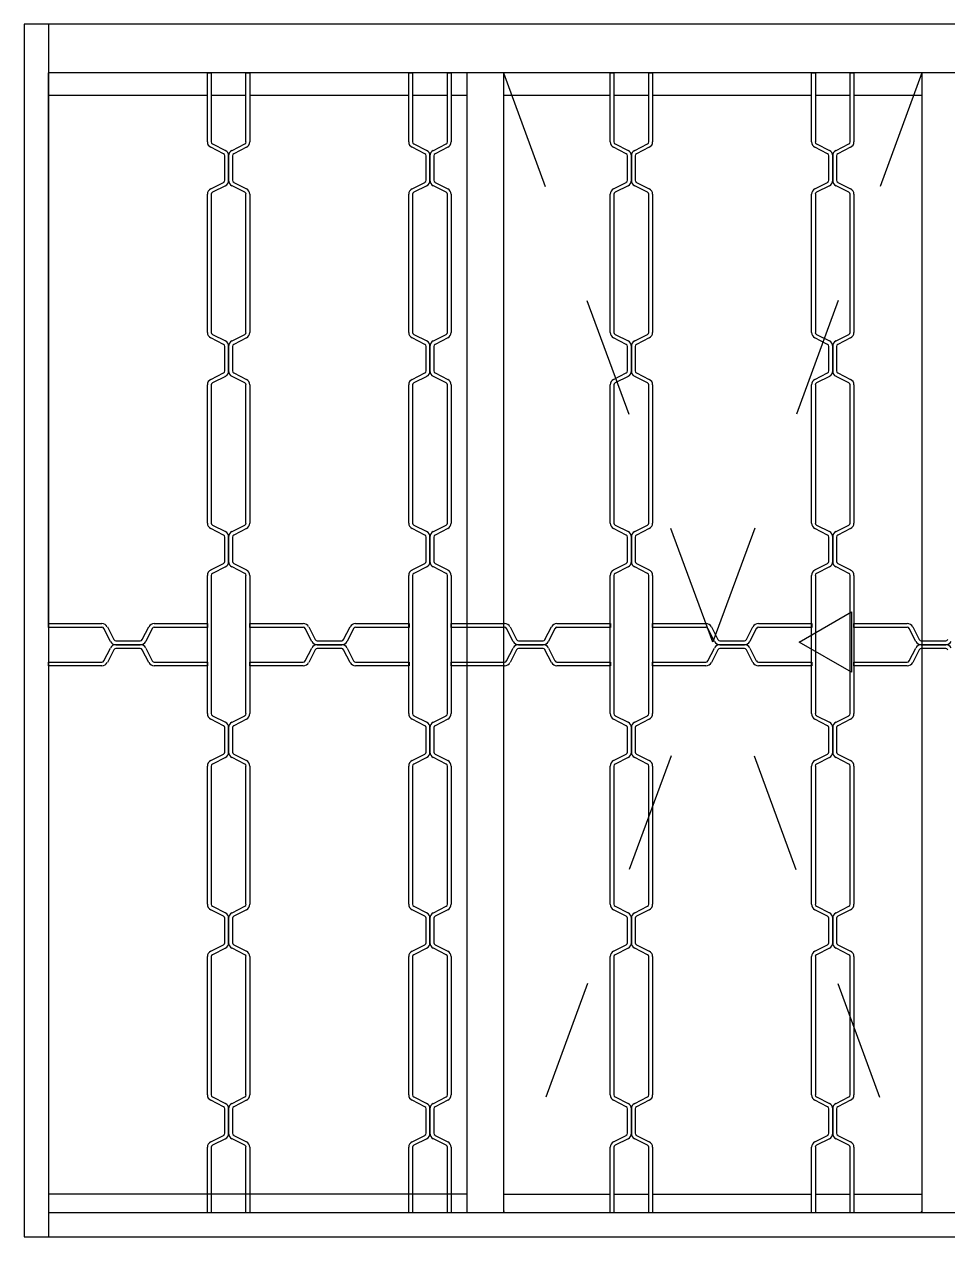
# Model space of a CAD drawing. Header units: millimetres. Extents: x 225.66 to 227.16, y 1281.95 to 1282.95.
# Drawn here: x 225.655 to 226.417, y 1281.949 to 1282.949 of the extents above; entities that cross this region are included whole.
import ezdxf

# ---------------------------------------------------------------- set-up
doc = ezdxf.new("R2010")
doc.units = ezdxf.units.MM
doc.header["$LTSCALE"] = 0.5
doc.linetypes.add('HIDDEN2', pattern=[0.1875, 0.125, -0.0625])
doc.layers.add('Gravia_Janelas', color=1, linetype='Continuous')
doc.layers.add('Gravia_Janelas_hidden2', color=1, linetype='HIDDEN2')

msp = doc.modelspace()

# ---------------------------------------------------------------- linework, layer by layer
at = {"layer": 'Gravia_Janelas', "color": 2}
for p, q in [((225.6552, 1282.9493), (225.6552, 1281.9493)), ((227.1552, 1282.9493), (225.6552, 1282.9493)), ((225.6552, 1281.9493), (227.1552, 1281.9493))]:
    msp.add_line(p, q, dxfattribs=at)
at = {"layer": 'Gravia_Janelas'}
for p, q in [((225.6752, 1282.9493), (225.6752, 1281.9493)), ((227.1352, 1282.9093), (225.6752, 1282.9093)), ((227.1352, 1282.9093), (225.6752, 1282.9093)), ((225.6752, 1282.7523), (225.6752, 1282.9093)), ((225.6752, 1282.4551), (225.6752, 1282.9093)), ((225.8062, 1282.9093), (225.8094, 1282.9093)), ((225.8062, 1282.8523), (225.8062, 1282.9093)), ((225.8094, 1282.9093), (225.8094, 1282.8523)), ((225.8232, 1282.9093), (225.8192, 1282.9093)), ((225.838, 1282.8523), (225.838, 1282.9093)), ((225.838, 1282.9093), (225.8412, 1282.9093)), ((225.8412, 1282.9093), (225.8412, 1282.8523)), ((225.9692, 1282.9093), (225.9652, 1282.9093)), ((225.9722, 1282.9093), (225.9754, 1282.9093)), ((225.9722, 1282.8523), (225.9722, 1282.9093)), ((225.9754, 1282.9093), (225.9754, 1282.8523)), ((226.004, 1282.8523), (226.004, 1282.9093)), ((226.004, 1282.9093), (226.0072, 1282.9093)), ((226.0072, 1282.9093), (226.0072, 1282.8523)), ((226.0202, 1282.9093), (226.0202, 1281.9693)), ((226.0502, 1282.9093), (226.0502, 1281.9693)), ((226.1382, 1282.9093), (226.1414, 1282.9093)), ((226.1382, 1282.8523), (226.1382, 1282.9093)), ((226.1414, 1282.9093), (226.1414, 1282.8523)), ((226.17, 1282.8523), (226.17, 1282.9093)), ((226.17, 1282.9093), (226.1732, 1282.9093)), ((226.1732, 1282.9093), (226.1732, 1282.8523)), ((226.2612, 1282.9093), (226.2572, 1282.9093)), ((226.3042, 1282.9093), (226.3074, 1282.9093)), ((226.3042, 1282.8523), (226.3042, 1282.9093)), ((226.3074, 1282.9093), (226.3074, 1282.8523)), ((226.336, 1282.8523), (226.336, 1282.9093)), ((226.336, 1282.9093), (226.3392, 1282.9093)), ((226.3392, 1282.9093), (226.3392, 1282.8523)), ((226.3952, 1282.9093), (226.3952, 1281.9693)), ((226.4072, 1282.9093), (226.4032, 1282.9093)), ((225.8062, 1282.8904), (225.6752, 1282.8904)), ((225.838, 1282.8904), (225.8094, 1282.8904)), ((225.9722, 1282.8904), (225.8412, 1282.8904)), ((226.004, 1282.8904), (225.9754, 1282.8904)), ((226.0202, 1282.8904), (226.0072, 1282.8904)), ((226.1382, 1282.8904), (226.0502, 1282.8904)), ((226.17, 1282.8904), (226.1414, 1282.8904)), ((226.3042, 1282.8904), (226.1732, 1282.8904)), ((226.336, 1282.8904), (226.3074, 1282.8904)), ((226.3952, 1282.8904), (226.3392, 1282.8904)), ((225.8104, 1282.8506), (225.821, 1282.8453)), ((225.8265, 1282.8453), (225.837, 1282.8506)), ((225.9764, 1282.8506), (225.987, 1282.8453)), ((225.9925, 1282.8453), (226.003, 1282.8506)), ((226.1424, 1282.8506), (226.153, 1282.8453)), ((226.1585, 1282.8453), (226.169, 1282.8506)), ((226.3084, 1282.8506), (226.319, 1282.8453)), ((226.3245, 1282.8453), (226.335, 1282.8506)), ((225.8195, 1282.8424), (225.809, 1282.8478)), ((225.8205, 1282.8206), (225.8205, 1282.8408)), ((225.8237, 1282.8206), (225.8237, 1282.8408)), ((225.8237, 1282.8408), (225.8237, 1282.8206)), ((225.8269, 1282.8408), (225.8269, 1282.8206)), ((225.8385, 1282.8478), (225.8279, 1282.8424)), ((225.9855, 1282.8424), (225.975, 1282.8478)), ((225.9865, 1282.8206), (225.9865, 1282.8408)), ((225.9897, 1282.8206), (225.9897, 1282.8408)), ((225.9897, 1282.8408), (225.9897, 1282.8206)), ((225.9929, 1282.8408), (225.9929, 1282.8206)), ((226.0045, 1282.8478), (225.9939, 1282.8424)), ((226.1515, 1282.8424), (226.141, 1282.8478)), ((226.1525, 1282.8206), (226.1525, 1282.8408)), ((226.1557, 1282.8206), (226.1557, 1282.8408)), ((226.1557, 1282.8408), (226.1557, 1282.8206)), ((226.1589, 1282.8408), (226.1589, 1282.8206)), ((226.1705, 1282.8478), (226.1599, 1282.8424)), ((226.3175, 1282.8424), (226.307, 1282.8478)), ((226.3185, 1282.8206), (226.3185, 1282.8408)), ((226.3217, 1282.8206), (226.3217, 1282.8408)), ((226.3217, 1282.8408), (226.3217, 1282.8206)), ((226.3249, 1282.8408), (226.3249, 1282.8206)), ((226.3365, 1282.8478), (226.3259, 1282.8424)), ((225.809, 1282.8136), (225.8195, 1282.8189)), ((225.821, 1282.8161), (225.8104, 1282.8107)), ((225.837, 1282.8107), (225.8265, 1282.8161)), ((225.8279, 1282.8189), (225.8385, 1282.8136)), ((225.975, 1282.8136), (225.9855, 1282.8189)), ((225.987, 1282.8161), (225.9764, 1282.8107)), ((226.003, 1282.8107), (225.9925, 1282.8161)), ((225.9939, 1282.8189), (226.0045, 1282.8136)), ((226.141, 1282.8136), (226.1515, 1282.8189)), ((226.153, 1282.8161), (226.1424, 1282.8107)), ((226.169, 1282.8107), (226.1585, 1282.8161)), ((226.1599, 1282.8189), (226.1705, 1282.8136)), ((226.307, 1282.8136), (226.3175, 1282.8189)), ((226.319, 1282.8161), (226.3084, 1282.8107)), ((226.335, 1282.8107), (226.3245, 1282.8161)), ((226.3259, 1282.8189), (226.3365, 1282.8136)), ((225.8062, 1282.6951), (225.8062, 1282.8091)), ((225.8094, 1282.8091), (225.8094, 1282.6951)), ((225.838, 1282.6951), (225.838, 1282.8091)), ((225.8412, 1282.8091), (225.8412, 1282.6951)), ((225.9722, 1282.6951), (225.9722, 1282.8091)), ((225.9754, 1282.8091), (225.9754, 1282.6951)), ((226.004, 1282.6951), (226.004, 1282.8091)), ((226.0072, 1282.8091), (226.0072, 1282.6951)), ((226.1382, 1282.6951), (226.1382, 1282.8091)), ((226.1414, 1282.8091), (226.1414, 1282.6951)), ((226.17, 1282.6951), (226.17, 1282.8091)), ((226.1732, 1282.8091), (226.1732, 1282.6951)), ((226.3042, 1282.6951), (226.3042, 1282.8091)), ((226.3074, 1282.8091), (226.3074, 1282.6951)), ((226.336, 1282.6951), (226.336, 1282.8091)), ((226.3392, 1282.8091), (226.3392, 1282.6951)), ((225.6752, 1282.7523), (225.6752, 1282.7483)), ((225.8195, 1282.6852), (225.809, 1282.6906)), ((225.8104, 1282.6934), (225.821, 1282.6881)), ((225.8265, 1282.6881), (225.837, 1282.6934)), ((225.8385, 1282.6906), (225.8279, 1282.6852)), ((225.9855, 1282.6852), (225.975, 1282.6906)), ((225.9764, 1282.6934), (225.987, 1282.6881)), ((225.9925, 1282.6881), (226.003, 1282.6934)), ((226.0045, 1282.6906), (225.9939, 1282.6852)), ((226.1515, 1282.6852), (226.141, 1282.6906)), ((226.1424, 1282.6934), (226.153, 1282.6881)), ((226.1585, 1282.6881), (226.169, 1282.6934)), ((226.1705, 1282.6906), (226.1599, 1282.6852)), ((226.3175, 1282.6852), (226.307, 1282.6906)), ((226.3084, 1282.6934), (226.319, 1282.6881)), ((226.3245, 1282.6881), (226.335, 1282.6934)), ((226.3365, 1282.6906), (226.3259, 1282.6852)), ((225.8205, 1282.6634), (225.8205, 1282.6836)), ((225.8237, 1282.6634), (225.8237, 1282.6836)), ((225.8237, 1282.6836), (225.8237, 1282.6634)), ((225.8269, 1282.6836), (225.8269, 1282.6634)), ((225.9865, 1282.6634), (225.9865, 1282.6836)), ((225.9897, 1282.6634), (225.9897, 1282.6836)), ((225.9897, 1282.6836), (225.9897, 1282.6634)), ((225.9929, 1282.6836), (225.9929, 1282.6634)), ((226.1525, 1282.6634), (226.1525, 1282.6836)), ((226.1557, 1282.6634), (226.1557, 1282.6836)), ((226.1557, 1282.6836), (226.1557, 1282.6634)), ((226.1589, 1282.6836), (226.1589, 1282.6634)), ((226.3185, 1282.6634), (226.3185, 1282.6836)), ((226.3217, 1282.6634), (226.3217, 1282.6836)), ((226.3217, 1282.6836), (226.3217, 1282.6634)), ((226.3249, 1282.6836), (226.3249, 1282.6634)), ((225.809, 1282.6564), (225.8195, 1282.6617)), ((225.8279, 1282.6617), (225.8385, 1282.6564)), ((225.975, 1282.6564), (225.9855, 1282.6617)), ((225.9939, 1282.6617), (226.0045, 1282.6564)), ((226.141, 1282.6564), (226.1515, 1282.6617)), ((226.1599, 1282.6617), (226.1705, 1282.6564)), ((226.307, 1282.6564), (226.3175, 1282.6617)), ((226.3259, 1282.6617), (226.3365, 1282.6564)), ((225.8062, 1282.5379), (225.8062, 1282.6519)), ((225.8094, 1282.6519), (225.8094, 1282.5379)), ((225.821, 1282.6589), (225.8104, 1282.6535)), ((225.837, 1282.6535), (225.8265, 1282.6589)), ((225.838, 1282.5379), (225.838, 1282.6519)), ((225.8412, 1282.6519), (225.8412, 1282.5379)), ((225.9722, 1282.5379), (225.9722, 1282.6519)), ((225.9754, 1282.6519), (225.9754, 1282.5379)), ((225.987, 1282.6589), (225.9764, 1282.6535)), ((226.003, 1282.6535), (225.9925, 1282.6589)), ((226.004, 1282.5379), (226.004, 1282.6519)), ((226.0072, 1282.6519), (226.0072, 1282.5379)), ((226.1382, 1282.5379), (226.1382, 1282.6519)), ((226.1414, 1282.6519), (226.1414, 1282.5379)), ((226.153, 1282.6589), (226.1424, 1282.6535)), ((226.169, 1282.6535), (226.1585, 1282.6589)), ((226.17, 1282.5379), (226.17, 1282.6519)), ((226.1732, 1282.6519), (226.1732, 1282.5379)), ((226.3042, 1282.5379), (226.3042, 1282.6519)), ((226.3074, 1282.6519), (226.3074, 1282.5379)), ((226.319, 1282.6589), (226.3084, 1282.6535)), ((226.335, 1282.6535), (226.3245, 1282.6589)), ((226.336, 1282.5379), (226.336, 1282.6519)), ((226.3392, 1282.6519), (226.3392, 1282.5379)), ((225.6752, 1282.5953), (225.6752, 1282.5913)), ((225.8195, 1282.528), (225.809, 1282.5334)), ((225.8104, 1282.5362), (225.821, 1282.5309)), ((225.8265, 1282.5309), (225.837, 1282.5362)), ((225.8385, 1282.5334), (225.8279, 1282.528)), ((225.9855, 1282.528), (225.975, 1282.5334)), ((225.9764, 1282.5362), (225.987, 1282.5309)), ((225.9925, 1282.5309), (226.003, 1282.5362)), ((226.0045, 1282.5334), (225.9939, 1282.528)), ((226.1515, 1282.528), (226.141, 1282.5334)), ((226.1424, 1282.5362), (226.153, 1282.5309)), ((226.1585, 1282.5309), (226.169, 1282.5362)), ((226.1705, 1282.5334), (226.1599, 1282.528)), ((226.3175, 1282.528), (226.307, 1282.5334)), ((226.3084, 1282.5362), (226.319, 1282.5309)), ((226.3245, 1282.5309), (226.335, 1282.5362)), ((226.3365, 1282.5334), (226.3259, 1282.528)), ((225.8205, 1282.5062), (225.8205, 1282.5264)), ((225.8237, 1282.5062), (225.8237, 1282.5264)), ((225.8237, 1282.5264), (225.8237, 1282.5062)), ((225.8269, 1282.5264), (225.8269, 1282.5062)), ((225.9865, 1282.5062), (225.9865, 1282.5264)), ((225.9897, 1282.5062), (225.9897, 1282.5264)), ((225.9897, 1282.5264), (225.9897, 1282.5062)), ((225.9929, 1282.5264), (225.9929, 1282.5062)), ((226.1525, 1282.5062), (226.1525, 1282.5264)), ((226.1557, 1282.5062), (226.1557, 1282.5264)), ((226.1557, 1282.5264), (226.1557, 1282.5062)), ((226.1589, 1282.5264), (226.1589, 1282.5062)), ((226.3185, 1282.5062), (226.3185, 1282.5264)), ((226.3217, 1282.5062), (226.3217, 1282.5264)), ((226.3217, 1282.5264), (226.3217, 1282.5062)), ((226.3249, 1282.5264), (226.3249, 1282.5062)), ((225.809, 1282.4992), (225.8195, 1282.5045)), ((225.821, 1282.5017), (225.8104, 1282.4963)), ((225.837, 1282.4963), (225.8265, 1282.5017)), ((225.8279, 1282.5045), (225.8385, 1282.4992)), ((225.975, 1282.4992), (225.9855, 1282.5045)), ((225.987, 1282.5017), (225.9764, 1282.4963)), ((226.003, 1282.4963), (225.9925, 1282.5017)), ((225.9939, 1282.5045), (226.0045, 1282.4992)), ((226.141, 1282.4992), (226.1515, 1282.5045)), ((226.153, 1282.5017), (226.1424, 1282.4963)), ((226.169, 1282.4963), (226.1585, 1282.5017)), ((226.1599, 1282.5045), (226.1705, 1282.4992)), ((226.307, 1282.4992), (226.3175, 1282.5045)), ((226.319, 1282.5017), (226.3084, 1282.4963)), ((226.335, 1282.4963), (226.3245, 1282.5017)), ((226.3259, 1282.5045), (226.3365, 1282.4992)), ((225.8062, 1282.3807), (225.8062, 1282.4947)), ((225.8094, 1282.4947), (225.8094, 1282.3807)), ((225.838, 1282.3807), (225.838, 1282.4947)), ((225.8412, 1282.4947), (225.8412, 1282.3807)), ((225.9722, 1282.3807), (225.9722, 1282.4947)), ((225.9754, 1282.4947), (225.9754, 1282.3807)), ((226.004, 1282.3807), (226.004, 1282.4947)), ((226.0072, 1282.4947), (226.0072, 1282.3807)), ((226.1382, 1282.3807), (226.1382, 1282.4947)), ((226.1414, 1282.4947), (226.1414, 1282.3807)), ((226.17, 1282.3807), (226.17, 1282.4947)), ((226.1732, 1282.4947), (226.1732, 1282.3807)), ((226.3042, 1282.3807), (226.3042, 1282.4947)), ((226.3074, 1282.4947), (226.3074, 1282.3807)), ((226.336, 1282.3807), (226.336, 1282.4947)), ((226.3392, 1282.4947), (226.3392, 1282.3807)), ((225.6752, 1282.4551), (225.7192, 1282.4551)), ((225.6752, 1282.4519), (225.6752, 1282.4551)), ((225.7192, 1282.4519), (225.6752, 1282.4519)), ((225.7262, 1282.4403), (225.7208, 1282.4509)), ((225.7237, 1282.4523), (225.729, 1282.4418)), ((225.7525, 1282.4418), (225.7579, 1282.4523)), ((225.7607, 1282.4509), (225.7554, 1282.4403)), ((225.7624, 1282.4551), (225.8064, 1282.4551)), ((225.8064, 1282.4519), (225.7624, 1282.4519)), ((225.8064, 1282.4551), (225.8064, 1282.4519)), ((225.8412, 1282.4551), (225.8852, 1282.4551)), ((225.8412, 1282.4519), (225.8412, 1282.4551)), ((225.8852, 1282.4519), (225.8412, 1282.4519)), ((225.8922, 1282.4403), (225.8868, 1282.4509)), ((225.8897, 1282.4523), (225.895, 1282.4418)), ((225.9185, 1282.4418), (225.9239, 1282.4523)), ((225.9267, 1282.4509), (225.9214, 1282.4403)), ((225.9284, 1282.4551), (225.9724, 1282.4551)), ((225.9724, 1282.4519), (225.9284, 1282.4519)), ((225.9724, 1282.4551), (225.9724, 1282.4519)), ((226.0072, 1282.4551), (226.0512, 1282.4551)), ((226.0072, 1282.4519), (226.0072, 1282.4551)), ((226.0512, 1282.4519), (226.0072, 1282.4519)), ((226.0582, 1282.4403), (226.0528, 1282.4509)), ((226.0557, 1282.4523), (226.061, 1282.4418)), ((226.0845, 1282.4418), (226.0899, 1282.4523)), ((226.0927, 1282.4509), (226.0874, 1282.4403)), ((226.0944, 1282.4551), (226.1384, 1282.4551)), ((226.1384, 1282.4519), (226.0944, 1282.4519)), ((226.1384, 1282.4551), (226.1384, 1282.4519)), ((226.1732, 1282.4551), (226.2172, 1282.4551)), ((226.1732, 1282.4519), (226.1732, 1282.4551)), ((226.2172, 1282.4519), (226.1732, 1282.4519)), ((226.2242, 1282.4403), (226.2188, 1282.4509)), ((226.2217, 1282.4523), (226.227, 1282.4418)), ((226.2505, 1282.4418), (226.2559, 1282.4523)), ((226.2587, 1282.4509), (226.2534, 1282.4403)), ((226.2604, 1282.4551), (226.3044, 1282.4551)), ((226.3044, 1282.4519), (226.2604, 1282.4519)), ((226.3044, 1282.4551), (226.3044, 1282.4519)), ((226.3392, 1282.4551), (226.3832, 1282.4551)), ((226.3392, 1282.4519), (226.3392, 1282.4551)), ((226.3832, 1282.4519), (226.3392, 1282.4519)), ((226.3902, 1282.4403), (226.3848, 1282.4509)), ((226.3877, 1282.4523), (226.393, 1282.4418)), ((225.7307, 1282.4408), (225.7509, 1282.4408)), ((225.8967, 1282.4408), (225.9169, 1282.4408)), ((226.0627, 1282.4408), (226.0829, 1282.4408)), ((226.2287, 1282.4408), (226.2489, 1282.4408)), ((226.3947, 1282.4408), (226.4149, 1282.4408)), ((225.6752, 1282.4383), (225.6752, 1282.4343)), ((225.7208, 1282.4243), (225.7262, 1282.4348)), ((225.729, 1282.4334), (225.7237, 1282.4228)), ((225.7307, 1282.4376), (225.7509, 1282.4376)), ((225.7509, 1282.4376), (225.7307, 1282.4376)), ((225.7509, 1282.4344), (225.7307, 1282.4344)), ((225.7579, 1282.4228), (225.7525, 1282.4334)), ((225.7554, 1282.4348), (225.7607, 1282.4243)), ((225.8868, 1282.4243), (225.8922, 1282.4348)), ((225.895, 1282.4334), (225.8897, 1282.4228)), ((225.8967, 1282.4376), (225.9169, 1282.4376)), ((225.9169, 1282.4376), (225.8967, 1282.4376)), ((225.9169, 1282.4344), (225.8967, 1282.4344)), ((225.9239, 1282.4228), (225.9185, 1282.4334)), ((225.9214, 1282.4348), (225.9267, 1282.4243)), ((226.0528, 1282.4243), (226.0582, 1282.4348)), ((226.061, 1282.4334), (226.0557, 1282.4228)), ((226.0627, 1282.4376), (226.0829, 1282.4376)), ((226.0829, 1282.4376), (226.0627, 1282.4376)), ((226.0829, 1282.4344), (226.0627, 1282.4344)), ((226.0899, 1282.4228), (226.0845, 1282.4334)), ((226.0874, 1282.4348), (226.0927, 1282.4243)), ((226.2188, 1282.4243), (226.2242, 1282.4348)), ((226.227, 1282.4334), (226.2217, 1282.4228)), ((226.2287, 1282.4376), (226.2489, 1282.4376)), ((226.2489, 1282.4376), (226.2287, 1282.4376)), ((226.2489, 1282.4344), (226.2287, 1282.4344)), ((226.2559, 1282.4228), (226.2505, 1282.4334)), ((226.2534, 1282.4348), (226.2587, 1282.4243)), ((226.3848, 1282.4243), (226.3902, 1282.4348)), ((226.393, 1282.4334), (226.3877, 1282.4228)), ((226.3947, 1282.4376), (226.4149, 1282.4376)), ((226.4149, 1282.4376), (226.3947, 1282.4376)), ((226.4149, 1282.4344), (226.3947, 1282.4344)), ((225.6752, 1282.4201), (225.6752, 1282.4233)), ((225.6752, 1282.4233), (225.7192, 1282.4233)), ((225.7192, 1282.4201), (225.6752, 1282.4201)), ((225.7624, 1282.4233), (225.8064, 1282.4233)), ((225.8064, 1282.4201), (225.7624, 1282.4201)), ((225.8064, 1282.4233), (225.8064, 1282.4201)), ((225.8412, 1282.4201), (225.8412, 1282.4233)), ((225.8412, 1282.4233), (225.8852, 1282.4233)), ((225.8852, 1282.4201), (225.8412, 1282.4201)), ((225.9284, 1282.4233), (225.9724, 1282.4233)), ((225.9724, 1282.4201), (225.9284, 1282.4201)), ((225.9724, 1282.4233), (225.9724, 1282.4201)), ((226.0072, 1282.4201), (226.0072, 1282.4233)), ((226.0072, 1282.4233), (226.0512, 1282.4233)), ((226.0512, 1282.4201), (226.0072, 1282.4201)), ((226.0944, 1282.4233), (226.1384, 1282.4233)), ((226.1384, 1282.4201), (226.0944, 1282.4201)), ((226.1384, 1282.4233), (226.1384, 1282.4201)), ((226.1732, 1282.4201), (226.1732, 1282.4233)), ((226.1732, 1282.4233), (226.2172, 1282.4233)), ((226.2172, 1282.4201), (226.1732, 1282.4201)), ((226.2604, 1282.4233), (226.3044, 1282.4233)), ((226.3044, 1282.4201), (226.2604, 1282.4201)), ((226.3044, 1282.4233), (226.3044, 1282.4201)), ((226.3392, 1282.4201), (226.3392, 1282.4233)), ((226.3392, 1282.4233), (226.3832, 1282.4233)), ((226.3832, 1282.4201), (226.3392, 1282.4201)), ((225.8195, 1282.3708), (225.809, 1282.3762)), ((225.8104, 1282.379), (225.821, 1282.3737)), ((225.8265, 1282.3737), (225.837, 1282.379)), ((225.8385, 1282.3762), (225.8279, 1282.3708)), ((225.9855, 1282.3708), (225.975, 1282.3762)), ((225.9764, 1282.379), (225.987, 1282.3737)), ((225.9925, 1282.3737), (226.003, 1282.379)), ((226.0045, 1282.3762), (225.9939, 1282.3708)), ((226.1515, 1282.3708), (226.141, 1282.3762)), ((226.1424, 1282.379), (226.153, 1282.3737)), ((226.1585, 1282.3737), (226.169, 1282.379)), ((226.1705, 1282.3762), (226.1599, 1282.3708)), ((226.3175, 1282.3708), (226.307, 1282.3762)), ((226.3084, 1282.379), (226.319, 1282.3737)), ((226.3245, 1282.3737), (226.335, 1282.379)), ((226.3365, 1282.3762), (226.3259, 1282.3708)), ((225.8205, 1282.349), (225.8205, 1282.3692)), ((225.8237, 1282.349), (225.8237, 1282.3692)), ((225.8237, 1282.3692), (225.8237, 1282.349)), ((225.8269, 1282.3692), (225.8269, 1282.349)), ((225.9865, 1282.349), (225.9865, 1282.3692)), ((225.9897, 1282.349), (225.9897, 1282.3692)), ((225.9897, 1282.3692), (225.9897, 1282.349)), ((225.9929, 1282.3692), (225.9929, 1282.349)), ((226.1525, 1282.349), (226.1525, 1282.3692)), ((226.1557, 1282.349), (226.1557, 1282.3692)), ((226.1557, 1282.3692), (226.1557, 1282.349)), ((226.1589, 1282.3692), (226.1589, 1282.349)), ((226.3185, 1282.349), (226.3185, 1282.3692)), ((226.3217, 1282.349), (226.3217, 1282.3692)), ((226.3217, 1282.3692), (226.3217, 1282.349)), ((226.3249, 1282.3692), (226.3249, 1282.349)), ((225.809, 1282.342), (225.8195, 1282.3473)), ((225.821, 1282.3445), (225.8104, 1282.3391)), ((225.837, 1282.3391), (225.8265, 1282.3445)), ((225.8279, 1282.3473), (225.8385, 1282.342)), ((225.975, 1282.342), (225.9855, 1282.3473)), ((225.987, 1282.3445), (225.9764, 1282.3391)), ((226.003, 1282.3391), (225.9925, 1282.3445)), ((225.9939, 1282.3473), (226.0045, 1282.342)), ((226.141, 1282.342), (226.1515, 1282.3473)), ((226.153, 1282.3445), (226.1424, 1282.3391)), ((226.169, 1282.3391), (226.1585, 1282.3445)), ((226.1599, 1282.3473), (226.1705, 1282.342)), ((226.307, 1282.342), (226.3175, 1282.3473)), ((226.319, 1282.3445), (226.3084, 1282.3391)), ((226.335, 1282.3391), (226.3245, 1282.3445)), ((226.3259, 1282.3473), (226.3365, 1282.342)), ((225.8062, 1282.2235), (225.8062, 1282.3375)), ((225.8094, 1282.3375), (225.8094, 1282.2235)), ((225.838, 1282.2235), (225.838, 1282.3375)), ((225.8412, 1282.3375), (225.8412, 1282.2235)), ((225.9722, 1282.2235), (225.9722, 1282.3375)), ((225.9754, 1282.3375), (225.9754, 1282.2235)), ((226.004, 1282.2235), (226.004, 1282.3375)), ((226.0072, 1282.3375), (226.0072, 1282.2235)), ((226.1382, 1282.2235), (226.1382, 1282.3375)), ((226.1414, 1282.3375), (226.1414, 1282.2235)), ((226.17, 1282.2235), (226.17, 1282.3375)), ((226.1732, 1282.3375), (226.1732, 1282.2235)), ((226.3042, 1282.2235), (226.3042, 1282.3375)), ((226.3074, 1282.3375), (226.3074, 1282.2235)), ((226.336, 1282.2235), (226.336, 1282.3375)), ((226.3392, 1282.3375), (226.3392, 1282.2235)), ((225.6752, 1282.2813), (225.6752, 1282.2773)), ((225.8104, 1282.2218), (225.821, 1282.2165)), ((225.8265, 1282.2165), (225.837, 1282.2218)), ((225.9764, 1282.2218), (225.987, 1282.2165)), ((225.9925, 1282.2165), (226.003, 1282.2218)), ((226.1424, 1282.2218), (226.153, 1282.2165)), ((226.1585, 1282.2165), (226.169, 1282.2218)), ((226.3084, 1282.2218), (226.319, 1282.2165)), ((226.3245, 1282.2165), (226.335, 1282.2218)), ((225.8195, 1282.2136), (225.809, 1282.219)), ((225.8205, 1282.1918), (225.8205, 1282.212)), ((225.8237, 1282.1918), (225.8237, 1282.212)), ((225.8237, 1282.212), (225.8237, 1282.1918)), ((225.8269, 1282.212), (225.8269, 1282.1918)), ((225.8385, 1282.219), (225.8279, 1282.2136)), ((225.9855, 1282.2136), (225.975, 1282.219)), ((225.9865, 1282.1918), (225.9865, 1282.212)), ((225.9897, 1282.1918), (225.9897, 1282.212)), ((225.9897, 1282.212), (225.9897, 1282.1918)), ((225.9929, 1282.212), (225.9929, 1282.1918)), ((226.0045, 1282.219), (225.9939, 1282.2136)), ((226.1515, 1282.2136), (226.141, 1282.219)), ((226.1525, 1282.1918), (226.1525, 1282.212)), ((226.1557, 1282.1918), (226.1557, 1282.212)), ((226.1557, 1282.212), (226.1557, 1282.1918)), ((226.1589, 1282.212), (226.1589, 1282.1918)), ((226.1705, 1282.219), (226.1599, 1282.2136)), ((226.3175, 1282.2136), (226.307, 1282.219)), ((226.3185, 1282.1918), (226.3185, 1282.212)), ((226.3217, 1282.1918), (226.3217, 1282.212)), ((226.3217, 1282.212), (226.3217, 1282.1918)), ((226.3249, 1282.212), (226.3249, 1282.1918)), ((226.3365, 1282.219), (226.3259, 1282.2136)), ((225.809, 1282.1848), (225.8195, 1282.1901)), ((225.8279, 1282.1901), (225.8385, 1282.1848)), ((225.975, 1282.1848), (225.9855, 1282.1901)), ((225.9939, 1282.1901), (226.0045, 1282.1848)), ((226.141, 1282.1848), (226.1515, 1282.1901)), ((226.1599, 1282.1901), (226.1705, 1282.1848)), ((226.307, 1282.1848), (226.3175, 1282.1901)), ((226.3259, 1282.1901), (226.3365, 1282.1848)), ((225.8062, 1282.0663), (225.8062, 1282.1803)), ((225.8094, 1282.1803), (225.8094, 1282.0663)), ((225.821, 1282.1873), (225.8104, 1282.1819)), ((225.837, 1282.1819), (225.8265, 1282.1873)), ((225.838, 1282.0663), (225.838, 1282.1803)), ((225.8412, 1282.1803), (225.8412, 1282.0663)), ((225.9722, 1282.0663), (225.9722, 1282.1803)), ((225.9754, 1282.1803), (225.9754, 1282.0663)), ((225.987, 1282.1873), (225.9764, 1282.1819)), ((226.003, 1282.1819), (225.9925, 1282.1873)), ((226.004, 1282.0663), (226.004, 1282.1803)), ((226.0072, 1282.1803), (226.0072, 1282.0663)), ((226.1382, 1282.0663), (226.1382, 1282.1803)), ((226.1414, 1282.1803), (226.1414, 1282.0663)), ((226.153, 1282.1873), (226.1424, 1282.1819)), ((226.169, 1282.1819), (226.1585, 1282.1873)), ((226.17, 1282.0663), (226.17, 1282.1803)), ((226.1732, 1282.1803), (226.1732, 1282.0663)), ((226.3042, 1282.0663), (226.3042, 1282.1803)), ((226.3074, 1282.1803), (226.3074, 1282.0663)), ((226.319, 1282.1873), (226.3084, 1282.1819)), ((226.335, 1282.1819), (226.3245, 1282.1873)), ((226.336, 1282.0663), (226.336, 1282.1803)), ((226.3392, 1282.1803), (226.3392, 1282.0663)), ((225.6752, 1282.1243), (225.6752, 1282.1203)), ((225.8195, 1282.0564), (225.809, 1282.0618)), ((225.8104, 1282.0646), (225.821, 1282.0593)), ((225.8265, 1282.0593), (225.837, 1282.0646)), ((225.8385, 1282.0618), (225.8279, 1282.0564)), ((225.9855, 1282.0564), (225.975, 1282.0618)), ((225.9764, 1282.0646), (225.987, 1282.0593)), ((225.9925, 1282.0593), (226.003, 1282.0646)), ((226.0045, 1282.0618), (225.9939, 1282.0564)), ((226.1515, 1282.0564), (226.141, 1282.0618)), ((226.1424, 1282.0646), (226.153, 1282.0593)), ((226.1585, 1282.0593), (226.169, 1282.0646)), ((226.1705, 1282.0618), (226.1599, 1282.0564)), ((226.3175, 1282.0564), (226.307, 1282.0618)), ((226.3084, 1282.0646), (226.319, 1282.0593)), ((226.3245, 1282.0593), (226.335, 1282.0646)), ((226.3365, 1282.0618), (226.3259, 1282.0564)), ((225.8205, 1282.0346), (225.8205, 1282.0548)), ((225.8237, 1282.0346), (225.8237, 1282.0548)), ((225.8237, 1282.0548), (225.8237, 1282.0346)), ((225.8269, 1282.0548), (225.8269, 1282.0346)), ((225.9865, 1282.0346), (225.9865, 1282.0548)), ((225.9897, 1282.0346), (225.9897, 1282.0548)), ((225.9897, 1282.0548), (225.9897, 1282.0346)), ((225.9929, 1282.0548), (225.9929, 1282.0346)), ((226.1525, 1282.0346), (226.1525, 1282.0548)), ((226.1557, 1282.0346), (226.1557, 1282.0548)), ((226.1557, 1282.0548), (226.1557, 1282.0346)), ((226.1589, 1282.0548), (226.1589, 1282.0346)), ((226.3185, 1282.0346), (226.3185, 1282.0548)), ((226.3217, 1282.0346), (226.3217, 1282.0548)), ((226.3217, 1282.0548), (226.3217, 1282.0346)), ((226.3249, 1282.0548), (226.3249, 1282.0346)), ((225.809, 1282.0276), (225.8195, 1282.0329)), ((225.821, 1282.0301), (225.8104, 1282.0247)), ((225.837, 1282.0247), (225.8265, 1282.0301)), ((225.8279, 1282.0329), (225.8385, 1282.0276)), ((225.975, 1282.0276), (225.9855, 1282.0329)), ((225.987, 1282.0301), (225.9764, 1282.0247)), ((226.003, 1282.0247), (225.9925, 1282.0301)), ((225.9939, 1282.0329), (226.0045, 1282.0276)), ((226.141, 1282.0276), (226.1515, 1282.0329)), ((226.153, 1282.0301), (226.1424, 1282.0247)), ((226.169, 1282.0247), (226.1585, 1282.0301)), ((226.1599, 1282.0329), (226.1705, 1282.0276)), ((226.307, 1282.0276), (226.3175, 1282.0329)), ((226.319, 1282.0301), (226.3084, 1282.0247)), ((226.335, 1282.0247), (226.3245, 1282.0301)), ((226.3259, 1282.0329), (226.3365, 1282.0276)), ((225.8062, 1281.9693), (225.8062, 1282.0231)), ((225.8094, 1282.0231), (225.8094, 1281.9693)), ((225.838, 1281.9693), (225.838, 1282.0231)), ((225.8412, 1282.0231), (225.8412, 1281.9693)), ((225.9722, 1281.9693), (225.9722, 1282.0231)), ((225.9754, 1282.0231), (225.9754, 1281.9693)), ((226.004, 1281.9693), (226.004, 1282.0231)), ((226.0072, 1282.0231), (226.0072, 1281.9693)), ((226.1382, 1281.9693), (226.1382, 1282.0231)), ((226.1414, 1282.0231), (226.1414, 1281.9693)), ((226.17, 1281.9693), (226.17, 1282.0231)), ((226.1732, 1282.0231), (226.1732, 1281.9693)), ((226.3042, 1281.9693), (226.3042, 1282.0231)), ((226.3074, 1282.0231), (226.3074, 1281.9693)), ((226.336, 1281.9693), (226.336, 1282.0231)), ((226.3392, 1282.0231), (226.3392, 1281.9693)), ((226.0202, 1281.9843), (225.6752, 1281.9843)), ((226.0502, 1281.9843), (226.1382, 1281.9843)), ((226.1414, 1281.9843), (226.17, 1281.9843)), ((226.1732, 1281.9843), (226.3042, 1281.9843)), ((226.3074, 1281.9843), (226.336, 1281.9843)), ((226.3392, 1281.9843), (226.3952, 1281.9843)), ((225.6752, 1281.9693), (227.1352, 1281.9693))]:
    msp.add_line(p, q, dxfattribs=at)
msp.add_lwpolyline([(226.3373, 1282.4648), (226.3373, 1282.4148), (226.294, 1282.4398)], close=True, dxfattribs=at)
for centre, radius, start, end in [((225.8112, 1282.8523), 0.005, 180, 243.1476), ((225.8112, 1282.8523), 0.00182, 180, 243.1476), ((225.8362, 1282.8523), 0.00182, 296.8524, 0), ((225.8362, 1282.8523), 0.005, 296.8524, 0), ((225.9772, 1282.8523), 0.005, 180, 243.1476), ((225.9772, 1282.8523), 0.00182, 180, 243.1476), ((226.0022, 1282.8523), 0.00182, 296.8524, 0), ((226.0022, 1282.8523), 0.005, 296.8524, 0), ((226.1432, 1282.8523), 0.005, 180, 243.1476), ((226.1432, 1282.8523), 0.00182, 180, 243.1476), ((226.1682, 1282.8523), 0.00182, 296.8524, 0), ((226.1682, 1282.8523), 0.005, 296.8524, 0), ((226.3092, 1282.8523), 0.005, 180, 243.1476), ((226.3092, 1282.8523), 0.00182, 180, 243.1476), ((226.3342, 1282.8523), 0.00182, 296.8524, 0), ((226.3342, 1282.8523), 0.005, 296.8524, 0), ((225.8187, 1282.8408), 0.00182, 0, 63.1476), ((225.8187, 1282.8408), 0.005, 0, 63.1476), ((225.8287, 1282.8408), 0.005, 116.8524, 180), ((225.8287, 1282.8408), 0.00182, 116.8524, 180), ((225.9847, 1282.8408), 0.00182, 0, 63.1476), ((225.9847, 1282.8408), 0.005, 0, 63.1476), ((225.9947, 1282.8408), 0.005, 116.8524, 180), ((225.9947, 1282.8408), 0.00182, 116.8524, 180), ((226.1507, 1282.8408), 0.00182, 0, 63.1476), ((226.1507, 1282.8408), 0.005, 0, 63.1476), ((226.1607, 1282.8408), 0.005, 116.8524, 180), ((226.1607, 1282.8408), 0.00182, 116.8524, 180), ((226.3167, 1282.8408), 0.00182, 0, 63.1476), ((226.3167, 1282.8408), 0.005, 0, 63.1476), ((226.3267, 1282.8408), 0.005, 116.8524, 180), ((226.3267, 1282.8408), 0.00182, 116.8524, 180), ((225.8187, 1282.8206), 0.00182, 296.8524, 0), ((225.8187, 1282.8206), 0.005, 296.8524, 0), ((225.8287, 1282.8206), 0.005, 180, 243.1476), ((225.8287, 1282.8206), 0.00182, 180, 243.1476), ((225.9847, 1282.8206), 0.00182, 296.8524, 0), ((225.9847, 1282.8206), 0.005, 296.8524, 0), ((225.9947, 1282.8206), 0.005, 180, 243.1476), ((225.9947, 1282.8206), 0.00182, 180, 243.1476), ((226.1507, 1282.8206), 0.00182, 296.8524, 0), ((226.1507, 1282.8206), 0.005, 296.8524, 0), ((226.1607, 1282.8206), 0.005, 180, 243.1476), ((226.1607, 1282.8206), 0.00182, 180, 243.1476), ((226.3167, 1282.8206), 0.00182, 296.8524, 0), ((226.3167, 1282.8206), 0.005, 296.8524, 0), ((226.3267, 1282.8206), 0.005, 180, 243.1476), ((226.3267, 1282.8206), 0.00182, 180, 243.1476), ((225.8112, 1282.8091), 0.005, 116.8524, 180), ((225.8112, 1282.8091), 0.00182, 116.8524, 180), ((225.8362, 1282.8091), 0.00182, 0, 63.1476), ((225.8362, 1282.8091), 0.005, 0, 63.1476), ((225.9772, 1282.8091), 0.005, 116.8524, 180), ((225.9772, 1282.8091), 0.00182, 116.8524, 180), ((226.0022, 1282.8091), 0.00182, 0, 63.1476), ((226.0022, 1282.8091), 0.005, 0, 63.1476), ((226.1432, 1282.8091), 0.005, 116.8524, 180), ((226.1432, 1282.8091), 0.00182, 116.8524, 180), ((226.1682, 1282.8091), 0.00182, 0, 63.1476), ((226.1682, 1282.8091), 0.005, 0, 63.1476), ((226.3092, 1282.8091), 0.005, 116.8524, 180), ((226.3092, 1282.8091), 0.00182, 116.8524, 180), ((226.3342, 1282.8091), 0.00182, 0, 63.1476), ((226.3342, 1282.8091), 0.005, 0, 63.1476), ((225.8112, 1282.6951), 0.005, 180, 243.1476), ((225.8112, 1282.6951), 0.00182, 180, 243.1476), ((225.8362, 1282.6951), 0.00182, 296.8524, 0), ((225.8362, 1282.6951), 0.005, 296.8524, 0), ((225.9772, 1282.6951), 0.005, 180, 243.1476), ((225.9772, 1282.6951), 0.00182, 180, 243.1476), ((226.0022, 1282.6951), 0.00182, 296.8524, 0), ((226.0022, 1282.6951), 0.005, 296.8524, 0), ((226.1432, 1282.6951), 0.005, 180, 243.1476), ((226.1432, 1282.6951), 0.00182, 180, 243.1476), ((226.1682, 1282.6951), 0.00182, 296.8524, 0), ((226.1682, 1282.6951), 0.005, 296.8524, 0), ((226.3092, 1282.6951), 0.005, 180, 243.1476), ((226.3092, 1282.6951), 0.00182, 180, 243.1476), ((226.3342, 1282.6951), 0.00182, 296.8524, 0), ((226.3342, 1282.6951), 0.005, 296.8524, 0), ((225.8187, 1282.6836), 0.00182, 0, 63.1476), ((225.8187, 1282.6836), 0.005, 0, 63.1476), ((225.8287, 1282.6836), 0.005, 116.8524, 180), ((225.8287, 1282.6836), 0.00182, 116.8524, 180), ((225.9847, 1282.6836), 0.00182, 0, 63.1476), ((225.9847, 1282.6836), 0.005, 0, 63.1476), ((225.9947, 1282.6836), 0.005, 116.8524, 180), ((225.9947, 1282.6836), 0.00182, 116.8524, 180), ((226.1507, 1282.6836), 0.00182, 0, 63.1476), ((226.1507, 1282.6836), 0.005, 0, 63.1476), ((226.1607, 1282.6836), 0.005, 116.8524, 180), ((226.1607, 1282.6836), 0.00182, 116.8524, 180), ((226.3167, 1282.6836), 0.00182, 0, 63.1476), ((226.3167, 1282.6836), 0.005, 0, 63.1476), ((226.3267, 1282.6836), 0.005, 116.8524, 180), ((226.3267, 1282.6836), 0.00182, 116.8524, 180), ((225.8187, 1282.6634), 0.00182, 296.8524, 0), ((225.8187, 1282.6634), 0.005, 296.8524, 0), ((225.8287, 1282.6634), 0.005, 180, 243.1476), ((225.8287, 1282.6634), 0.00182, 180, 243.1476), ((225.9847, 1282.6634), 0.00182, 296.8524, 0), ((225.9847, 1282.6634), 0.005, 296.8524, 0), ((225.9947, 1282.6634), 0.005, 180, 243.1476), ((225.9947, 1282.6634), 0.00182, 180, 243.1476), ((226.1507, 1282.6634), 0.00182, 296.8524, 0), ((226.1507, 1282.6634), 0.005, 296.8524, 0), ((226.1607, 1282.6634), 0.005, 180, 243.1476), ((226.1607, 1282.6634), 0.00182, 180, 243.1476), ((226.3167, 1282.6634), 0.00182, 296.8524, 0), ((226.3167, 1282.6634), 0.005, 296.8524, 0), ((226.3267, 1282.6634), 0.005, 180, 243.1476), ((226.3267, 1282.6634), 0.00182, 180, 243.1476), ((225.8112, 1282.6519), 0.005, 116.8524, 180), ((225.8112, 1282.6519), 0.00182, 116.8524, 180), ((225.8362, 1282.6519), 0.00182, 0, 63.1476), ((225.8362, 1282.6519), 0.005, 0, 63.1476), ((225.9772, 1282.6519), 0.005, 116.8524, 180), ((225.9772, 1282.6519), 0.00182, 116.8524, 180), ((226.0022, 1282.6519), 0.00182, 0, 63.1476), ((226.0022, 1282.6519), 0.005, 0, 63.1476), ((226.1432, 1282.6519), 0.005, 116.8524, 180), ((226.1432, 1282.6519), 0.00182, 116.8524, 180), ((226.1682, 1282.6519), 0.00182, 0, 63.1476), ((226.1682, 1282.6519), 0.005, 0, 63.1476), ((226.3092, 1282.6519), 0.005, 116.8524, 180), ((226.3092, 1282.6519), 0.00182, 116.8524, 180), ((226.3342, 1282.6519), 0.00182, 0, 63.1476), ((226.3342, 1282.6519), 0.005, 0, 63.1476), ((225.8112, 1282.5379), 0.005, 180, 243.1476), ((225.8112, 1282.5379), 0.00182, 180, 243.1476), ((225.8187, 1282.5264), 0.005, 0, 63.1476), ((225.8287, 1282.5264), 0.005, 116.8524, 180), ((225.8362, 1282.5379), 0.00182, 296.8524, 0), ((225.8362, 1282.5379), 0.005, 296.8524, 0), ((225.9772, 1282.5379), 0.005, 180, 243.1476), ((225.9772, 1282.5379), 0.00182, 180, 243.1476), ((225.9847, 1282.5264), 0.005, 0, 63.1476), ((225.9947, 1282.5264), 0.005, 116.8524, 180), ((226.0022, 1282.5379), 0.00182, 296.8524, 0), ((226.0022, 1282.5379), 0.005, 296.8524, 0), ((226.1432, 1282.5379), 0.005, 180, 243.1476), ((226.1432, 1282.5379), 0.00182, 180, 243.1476), ((226.1507, 1282.5264), 0.005, 0, 63.1476), ((226.1607, 1282.5264), 0.005, 116.8524, 180), ((226.1682, 1282.5379), 0.00182, 296.8524, 0), ((226.1682, 1282.5379), 0.005, 296.8524, 0), ((226.3092, 1282.5379), 0.005, 180, 243.1476), ((226.3092, 1282.5379), 0.00182, 180, 243.1476), ((226.3167, 1282.5264), 0.005, 0, 63.1476), ((226.3267, 1282.5264), 0.005, 116.8524, 180), ((226.3342, 1282.5379), 0.00182, 296.8524, 0), ((226.3342, 1282.5379), 0.005, 296.8524, 0), ((225.8187, 1282.5264), 0.00182, 0, 63.1476), ((225.8287, 1282.5264), 0.00182, 116.8524, 180), ((225.9847, 1282.5264), 0.00182, 0, 63.1476), ((225.9947, 1282.5264), 0.00182, 116.8524, 180), ((226.1507, 1282.5264), 0.00182, 0, 63.1476), ((226.1607, 1282.5264), 0.00182, 116.8524, 180), ((226.3167, 1282.5264), 0.00182, 0, 63.1476), ((226.3267, 1282.5264), 0.00182, 116.8524, 180), ((225.8187, 1282.5062), 0.00182, 296.8524, 0), ((225.8187, 1282.5062), 0.005, 296.8524, 0), ((225.8287, 1282.5062), 0.005, 180, 243.1476), ((225.8287, 1282.5062), 0.00182, 180, 243.1476), ((225.9847, 1282.5062), 0.00182, 296.8524, 0), ((225.9847, 1282.5062), 0.005, 296.8524, 0), ((225.9947, 1282.5062), 0.005, 180, 243.1476), ((225.9947, 1282.5062), 0.00182, 180, 243.1476), ((226.1507, 1282.5062), 0.00182, 296.8524, 0), ((226.1507, 1282.5062), 0.005, 296.8524, 0), ((226.1607, 1282.5062), 0.005, 180, 243.1476), ((226.1607, 1282.5062), 0.00182, 180, 243.1476), ((226.3167, 1282.5062), 0.00182, 296.8524, 0), ((226.3167, 1282.5062), 0.005, 296.8524, 0), ((226.3267, 1282.5062), 0.005, 180, 243.1476), ((226.3267, 1282.5062), 0.00182, 180, 243.1476), ((225.8112, 1282.4947), 0.005, 116.8524, 180), ((225.8112, 1282.4947), 0.00182, 116.8524, 180), ((225.8362, 1282.4947), 0.00182, 0, 63.1476), ((225.8362, 1282.4947), 0.005, 0, 63.1476), ((225.9772, 1282.4947), 0.005, 116.8524, 180), ((225.9772, 1282.4947), 0.00182, 116.8524, 180), ((226.0022, 1282.4947), 0.00182, 0, 63.1476), ((226.0022, 1282.4947), 0.005, 0, 63.1476), ((226.1432, 1282.4947), 0.005, 116.8524, 180), ((226.1432, 1282.4947), 0.00182, 116.8524, 180), ((226.1682, 1282.4947), 0.00182, 0, 63.1476), ((226.1682, 1282.4947), 0.005, 0, 63.1476), ((226.3092, 1282.4947), 0.005, 116.8524, 180), ((226.3092, 1282.4947), 0.00182, 116.8524, 180), ((226.3342, 1282.4947), 0.00182, 0, 63.1476), ((226.3342, 1282.4947), 0.005, 0, 63.1476), ((225.7192, 1282.4501), 0.005, 26.8524, 90), ((225.7192, 1282.4501), 0.00182, 26.8524, 90), ((225.7624, 1282.4501), 0.005, 90, 153.1476), ((225.7624, 1282.4501), 0.00182, 90, 153.1476), ((225.8852, 1282.4501), 0.005, 26.8524, 90), ((225.8852, 1282.4501), 0.00182, 26.8524, 90), ((225.9284, 1282.4501), 0.005, 90, 153.1476), ((225.9284, 1282.4501), 0.00182, 90, 153.1476), ((226.0512, 1282.4501), 0.005, 26.8524, 90), ((226.0512, 1282.4501), 0.00182, 26.8524, 90), ((226.0944, 1282.4501), 0.005, 90, 153.1476), ((226.0944, 1282.4501), 0.00182, 90, 153.1476), ((226.2172, 1282.4501), 0.005, 26.8524, 90), ((226.2172, 1282.4501), 0.00182, 26.8524, 90), ((226.2604, 1282.4501), 0.005, 90, 153.1476), ((226.2604, 1282.4501), 0.00182, 90, 153.1476), ((226.3832, 1282.4501), 0.005, 26.8524, 90), ((226.3832, 1282.4501), 0.00182, 26.8524, 90), ((225.7307, 1282.4426), 0.005, 206.8524, 270), ((225.7307, 1282.4426), 0.00182, 206.8524, 270), ((225.7509, 1282.4426), 0.00182, 270, 333.1476), ((225.7509, 1282.4426), 0.005, 270, 333.1476), ((225.8967, 1282.4426), 0.005, 206.8524, 270), ((225.8967, 1282.4426), 0.00182, 206.8524, 270), ((225.9169, 1282.4426), 0.00182, 270, 333.1476), ((225.9169, 1282.4426), 0.005, 270, 333.1476), ((226.0627, 1282.4426), 0.005, 206.8524, 270), ((226.0627, 1282.4426), 0.00182, 206.8524, 270), ((226.0829, 1282.4426), 0.00182, 270, 333.1476), ((226.0829, 1282.4426), 0.005, 270, 333.1476), ((226.2287, 1282.4426), 0.005, 206.8524, 270), ((226.2287, 1282.4426), 0.00182, 206.8524, 270), ((226.2489, 1282.4426), 0.00182, 270, 333.1476), ((226.2489, 1282.4426), 0.005, 270, 333.1476), ((226.3947, 1282.4426), 0.005, 206.8524, 270), ((226.3947, 1282.4426), 0.00182, 206.8524, 270), ((226.4149, 1282.4426), 0.00182, 270, 333.1476), ((226.4149, 1282.4426), 0.005, 270, 333.1476), ((225.7307, 1282.4326), 0.005, 90, 153.1476), ((225.7307, 1282.4326), 0.00182, 90, 153.1476), ((225.7509, 1282.4326), 0.005, 26.8524, 90), ((225.7509, 1282.4326), 0.00182, 26.8524, 90), ((225.8967, 1282.4326), 0.005, 90, 153.1476), ((225.8967, 1282.4326), 0.00182, 90, 153.1476), ((225.9169, 1282.4326), 0.005, 26.8524, 90), ((225.9169, 1282.4326), 0.00182, 26.8524, 90), ((226.0627, 1282.4326), 0.005, 90, 153.1476), ((226.0627, 1282.4326), 0.00182, 90, 153.1476), ((226.0829, 1282.4326), 0.005, 26.8524, 90), ((226.0829, 1282.4326), 0.00182, 26.8524, 90), ((226.2287, 1282.4326), 0.005, 90, 153.1476), ((226.2287, 1282.4326), 0.00182, 90, 153.1476), ((226.2489, 1282.4326), 0.005, 26.8524, 90), ((226.2489, 1282.4326), 0.00182, 26.8524, 90), ((226.3947, 1282.4326), 0.005, 90, 153.1476), ((226.3947, 1282.4326), 0.00182, 90, 153.1476), ((226.4149, 1282.4326), 0.005, 26.8524, 90), ((226.4149, 1282.4326), 0.00182, 26.8524, 90), ((225.7192, 1282.4251), 0.00182, 270, 333.1476), ((225.7192, 1282.4251), 0.005, 270, 333.1476), ((225.7624, 1282.4251), 0.005, 206.8524, 270), ((225.7624, 1282.4251), 0.00182, 206.8524, 270), ((225.8852, 1282.4251), 0.00182, 270, 333.1476), ((225.8852, 1282.4251), 0.005, 270, 333.1476), ((225.9284, 1282.4251), 0.005, 206.8524, 270), ((225.9284, 1282.4251), 0.00182, 206.8524, 270), ((226.0512, 1282.4251), 0.00182, 270, 333.1476), ((226.0512, 1282.4251), 0.005, 270, 333.1476), ((226.0944, 1282.4251), 0.005, 206.8524, 270), ((226.0944, 1282.4251), 0.00182, 206.8524, 270), ((226.2172, 1282.4251), 0.00182, 270, 333.1476), ((226.2172, 1282.4251), 0.005, 270, 333.1476), ((226.2604, 1282.4251), 0.005, 206.8524, 270), ((226.2604, 1282.4251), 0.00182, 206.8524, 270), ((226.3832, 1282.4251), 0.00182, 270, 333.1476), ((226.3832, 1282.4251), 0.005, 270, 333.1476), ((225.8112, 1282.3807), 0.005, 180, 243.1476), ((225.8112, 1282.3807), 0.00182, 180, 243.1476), ((225.8362, 1282.3807), 0.00182, 296.8524, 0), ((225.8362, 1282.3807), 0.005, 296.8524, 0), ((225.9772, 1282.3807), 0.005, 180, 243.1476), ((225.9772, 1282.3807), 0.00182, 180, 243.1476), ((226.0022, 1282.3807), 0.00182, 296.8524, 0), ((226.0022, 1282.3807), 0.005, 296.8524, 0), ((226.1432, 1282.3807), 0.005, 180, 243.1476), ((226.1432, 1282.3807), 0.00182, 180, 243.1476), ((226.1682, 1282.3807), 0.00182, 296.8524, 0), ((226.1682, 1282.3807), 0.005, 296.8524, 0), ((226.3092, 1282.3807), 0.005, 180, 243.1476), ((226.3092, 1282.3807), 0.00182, 180, 243.1476), ((226.3342, 1282.3807), 0.00182, 296.8524, 0), ((226.3342, 1282.3807), 0.005, 296.8524, 0), ((225.8187, 1282.3692), 0.00182, 0, 63.1476), ((225.8187, 1282.3692), 0.005, 0, 63.1476), ((225.8287, 1282.3692), 0.005, 116.8524, 180), ((225.8287, 1282.3692), 0.00182, 116.8524, 180), ((225.9847, 1282.3692), 0.00182, 0, 63.1476), ((225.9847, 1282.3692), 0.005, 0, 63.1476), ((225.9947, 1282.3692), 0.005, 116.8524, 180), ((225.9947, 1282.3692), 0.00182, 116.8524, 180), ((226.1507, 1282.3692), 0.00182, 0, 63.1476), ((226.1507, 1282.3692), 0.005, 0, 63.1476), ((226.1607, 1282.3692), 0.005, 116.8524, 180), ((226.1607, 1282.3692), 0.00182, 116.8524, 180), ((226.3167, 1282.3692), 0.00182, 0, 63.1476), ((226.3167, 1282.3692), 0.005, 0, 63.1476), ((226.3267, 1282.3692), 0.005, 116.8524, 180), ((226.3267, 1282.3692), 0.00182, 116.8524, 180), ((225.8112, 1282.3375), 0.005, 116.8524, 180), ((225.8187, 1282.349), 0.00182, 296.8524, 0), ((225.8187, 1282.349), 0.005, 296.8524, 0), ((225.8287, 1282.349), 0.005, 180, 243.1476), ((225.8287, 1282.349), 0.00182, 180, 243.1476), ((225.8362, 1282.3375), 0.005, 0, 63.1476), ((225.9772, 1282.3375), 0.005, 116.8524, 180), ((225.9847, 1282.349), 0.00182, 296.8524, 0), ((225.9847, 1282.349), 0.005, 296.8524, 0), ((225.9947, 1282.349), 0.005, 180, 243.1476), ((225.9947, 1282.349), 0.00182, 180, 243.1476), ((226.0022, 1282.3375), 0.005, 0, 63.1476), ((226.1432, 1282.3375), 0.005, 116.8524, 180), ((226.1507, 1282.349), 0.00182, 296.8524, 0), ((226.1507, 1282.349), 0.005, 296.8524, 0), ((226.1607, 1282.349), 0.005, 180, 243.1476), ((226.1607, 1282.349), 0.00182, 180, 243.1476), ((226.1682, 1282.3375), 0.005, 0, 63.1476), ((226.3092, 1282.3375), 0.005, 116.8524, 180), ((226.3167, 1282.349), 0.00182, 296.8524, 0), ((226.3167, 1282.349), 0.005, 296.8524, 0), ((226.3267, 1282.349), 0.005, 180, 243.1476), ((226.3267, 1282.349), 0.00182, 180, 243.1476), ((226.3342, 1282.3375), 0.005, 0, 63.1476), ((225.8112, 1282.3375), 0.00182, 116.8524, 180), ((225.8362, 1282.3375), 0.00182, 0, 63.1476), ((225.9772, 1282.3375), 0.00182, 116.8524, 180), ((226.0022, 1282.3375), 0.00182, 0, 63.1476), ((226.1432, 1282.3375), 0.00182, 116.8524, 180), ((226.1682, 1282.3375), 0.00182, 0, 63.1476), ((226.3092, 1282.3375), 0.00182, 116.8524, 180), ((226.3342, 1282.3375), 0.00182, 0, 63.1476), ((225.8112, 1282.2235), 0.005, 180, 243.1476), ((225.8112, 1282.2235), 0.00182, 180, 243.1476), ((225.8362, 1282.2235), 0.00182, 296.8524, 0), ((225.8362, 1282.2235), 0.005, 296.8524, 0), ((225.9772, 1282.2235), 0.005, 180, 243.1476), ((225.9772, 1282.2235), 0.00182, 180, 243.1476), ((226.0022, 1282.2235), 0.00182, 296.8524, 0), ((226.0022, 1282.2235), 0.005, 296.8524, 0), ((226.1432, 1282.2235), 0.005, 180, 243.1476), ((226.1432, 1282.2235), 0.00182, 180, 243.1476), ((226.1682, 1282.2235), 0.00182, 296.8524, 0), ((226.1682, 1282.2235), 0.005, 296.8524, 0), ((226.3092, 1282.2235), 0.005, 180, 243.1476), ((226.3092, 1282.2235), 0.00182, 180, 243.1476), ((226.3342, 1282.2235), 0.00182, 296.8524, 0), ((226.3342, 1282.2235), 0.005, 296.8524, 0), ((225.8187, 1282.212), 0.00182, 0, 63.1476), ((225.8187, 1282.212), 0.005, 0, 63.1476), ((225.8287, 1282.212), 0.005, 116.8524, 180), ((225.8287, 1282.212), 0.00182, 116.8524, 180), ((225.9847, 1282.212), 0.00182, 0, 63.1476), ((225.9847, 1282.212), 0.005, 0, 63.1476), ((225.9947, 1282.212), 0.005, 116.8524, 180), ((225.9947, 1282.212), 0.00182, 116.8524, 180), ((226.1507, 1282.212), 0.00182, 0, 63.1476), ((226.1507, 1282.212), 0.005, 0, 63.1476), ((226.1607, 1282.212), 0.005, 116.8524, 180), ((226.1607, 1282.212), 0.00182, 116.8524, 180), ((226.3167, 1282.212), 0.00182, 0, 63.1476), ((226.3167, 1282.212), 0.005, 0, 63.1476), ((226.3267, 1282.212), 0.005, 116.8524, 180), ((226.3267, 1282.212), 0.00182, 116.8524, 180), ((225.8187, 1282.1918), 0.00182, 296.8524, 0), ((225.8187, 1282.1918), 0.005, 296.8524, 0), ((225.8287, 1282.1918), 0.005, 180, 243.1476), ((225.8287, 1282.1918), 0.00182, 180, 243.1476), ((225.9847, 1282.1918), 0.00182, 296.8524, 0), ((225.9847, 1282.1918), 0.005, 296.8524, 0), ((225.9947, 1282.1918), 0.005, 180, 243.1476), ((225.9947, 1282.1918), 0.00182, 180, 243.1476), ((226.1507, 1282.1918), 0.00182, 296.8524, 0), ((226.1507, 1282.1918), 0.005, 296.8524, 0), ((226.1607, 1282.1918), 0.005, 180, 243.1476), ((226.1607, 1282.1918), 0.00182, 180, 243.1476), ((226.3167, 1282.1918), 0.00182, 296.8524, 0), ((226.3167, 1282.1918), 0.005, 296.8524, 0), ((226.3267, 1282.1918), 0.005, 180, 243.1476), ((226.3267, 1282.1918), 0.00182, 180, 243.1476), ((225.8112, 1282.1803), 0.005, 116.8524, 180), ((225.8112, 1282.1803), 0.00182, 116.8524, 180), ((225.8362, 1282.1803), 0.00182, 0, 63.1476), ((225.8362, 1282.1803), 0.005, 0, 63.1476), ((225.9772, 1282.1803), 0.005, 116.8524, 180), ((225.9772, 1282.1803), 0.00182, 116.8524, 180), ((226.0022, 1282.1803), 0.00182, 0, 63.1476), ((226.0022, 1282.1803), 0.005, 0, 63.1476), ((226.1432, 1282.1803), 0.005, 116.8524, 180), ((226.1432, 1282.1803), 0.00182, 116.8524, 180), ((226.1682, 1282.1803), 0.00182, 0, 63.1476), ((226.1682, 1282.1803), 0.005, 0, 63.1476), ((226.3092, 1282.1803), 0.005, 116.8524, 180), ((226.3092, 1282.1803), 0.00182, 116.8524, 180), ((226.3342, 1282.1803), 0.00182, 0, 63.1476), ((226.3342, 1282.1803), 0.005, 0, 63.1476), ((225.8112, 1282.0663), 0.005, 180, 243.1476), ((225.8112, 1282.0663), 0.00182, 180, 243.1476), ((225.8362, 1282.0663), 0.00182, 296.8524, 0), ((225.8362, 1282.0663), 0.005, 296.8524, 0), ((225.9772, 1282.0663), 0.005, 180, 243.1476), ((225.9772, 1282.0663), 0.00182, 180, 243.1476), ((226.0022, 1282.0663), 0.00182, 296.8524, 0), ((226.0022, 1282.0663), 0.005, 296.8524, 0), ((226.1432, 1282.0663), 0.005, 180, 243.1476), ((226.1432, 1282.0663), 0.00182, 180, 243.1476), ((226.1682, 1282.0663), 0.00182, 296.8524, 0), ((226.1682, 1282.0663), 0.005, 296.8524, 0), ((226.3092, 1282.0663), 0.005, 180, 243.1476), ((226.3092, 1282.0663), 0.00182, 180, 243.1476), ((226.3342, 1282.0663), 0.00182, 296.8524, 0), ((226.3342, 1282.0663), 0.005, 296.8524, 0), ((225.8187, 1282.0548), 0.00182, 0, 63.1476), ((225.8187, 1282.0548), 0.005, 0, 63.1476), ((225.8287, 1282.0548), 0.005, 116.8524, 180), ((225.8287, 1282.0548), 0.00182, 116.8524, 180), ((225.9847, 1282.0548), 0.00182, 0, 63.1476), ((225.9847, 1282.0548), 0.005, 0, 63.1476), ((225.9947, 1282.0548), 0.005, 116.8524, 180), ((225.9947, 1282.0548), 0.00182, 116.8524, 180), ((226.1507, 1282.0548), 0.00182, 0, 63.1476), ((226.1507, 1282.0548), 0.005, 0, 63.1476), ((226.1607, 1282.0548), 0.005, 116.8524, 180), ((226.1607, 1282.0548), 0.00182, 116.8524, 180), ((226.3167, 1282.0548), 0.00182, 0, 63.1476), ((226.3167, 1282.0548), 0.005, 0, 63.1476), ((226.3267, 1282.0548), 0.005, 116.8524, 180), ((226.3267, 1282.0548), 0.00182, 116.8524, 180), ((225.8187, 1282.0346), 0.00182, 296.8524, 0), ((225.8187, 1282.0346), 0.005, 296.8524, 0), ((225.8287, 1282.0346), 0.005, 180, 243.1476), ((225.8287, 1282.0346), 0.00182, 180, 243.1476), ((225.9847, 1282.0346), 0.00182, 296.8524, 0), ((225.9847, 1282.0346), 0.005, 296.8524, 0), ((225.9947, 1282.0346), 0.005, 180, 243.1476), ((225.9947, 1282.0346), 0.00182, 180, 243.1476), ((226.1507, 1282.0346), 0.00182, 296.8524, 0), ((226.1507, 1282.0346), 0.005, 296.8524, 0), ((226.1607, 1282.0346), 0.005, 180, 243.1476), ((226.1607, 1282.0346), 0.00182, 180, 243.1476), ((226.3167, 1282.0346), 0.00182, 296.8524, 0), ((226.3167, 1282.0346), 0.005, 296.8524, 0), ((226.3267, 1282.0346), 0.005, 180, 243.1476), ((226.3267, 1282.0346), 0.00182, 180, 243.1476), ((225.8112, 1282.0231), 0.005, 116.8524, 180), ((225.8112, 1282.0231), 0.00182, 116.8524, 180), ((225.8362, 1282.0231), 0.00182, 0, 63.1476), ((225.8362, 1282.0231), 0.005, 0, 63.1476), ((225.9772, 1282.0231), 0.005, 116.8524, 180), ((225.9772, 1282.0231), 0.00182, 116.8524, 180), ((226.0022, 1282.0231), 0.00182, 0, 63.1476), ((226.0022, 1282.0231), 0.005, 0, 63.1476), ((226.1432, 1282.0231), 0.005, 116.8524, 180), ((226.1432, 1282.0231), 0.00182, 116.8524, 180), ((226.1682, 1282.0231), 0.00182, 0, 63.1476), ((226.1682, 1282.0231), 0.005, 0, 63.1476), ((226.3092, 1282.0231), 0.005, 116.8524, 180), ((226.3092, 1282.0231), 0.00182, 116.8524, 180), ((226.3342, 1282.0231), 0.00182, 0, 63.1476), ((226.3342, 1282.0231), 0.005, 0, 63.1476)]:
    msp.add_arc(centre, radius, start, end, dxfattribs=at)
at = {"layer": 'Gravia_Janelas_hidden2'}
for p, q in [((226.3952, 1282.9093), (226.0502, 1281.9693)), ((226.0502, 1282.9093), (226.3952, 1281.9693))]:
    msp.add_line(p, q, dxfattribs=at)

doc.saveas('drawing.dxf')
